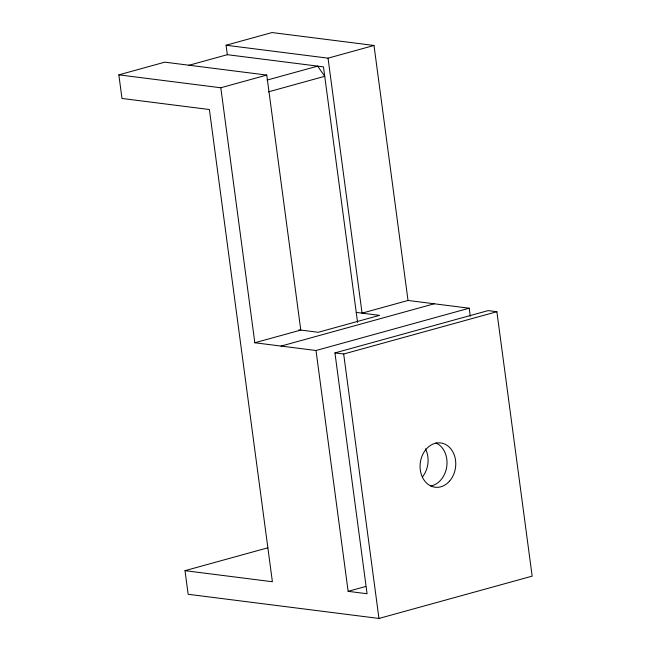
<?xml version="1.0" encoding="UTF-8"?>
<svg xmlns="http://www.w3.org/2000/svg" width="651" height="651" viewBox="0 0 651 651"><rect width="100%" height="100%" fill="white"/><g stroke="black" fill="none" stroke-linecap="round" stroke-linejoin="round"><path stroke-width="0.98" d="M118.84 74.849L164.801 62.162L266.764 75.077L300.786 330.065L254.826 342.76L220.803 87.763L118.84 74.849L121.989 98.464L209.386 109.531L272.395 581.742L184.998 570.667L188.147 594.282L378.963 618.45L532.16 576.151L496.876 311.715L488.136 310.608L334.94 352.907L367.074 593.736L348.139 591.336L316.004 350.507L254.826 342.76M357.57 322.416L323.474 66.858L227.337 54.684L226.076 45.236L272.037 32.55L374 45.464L408.022 300.461L469.2 308.208L470.274 316.272M188.432 65.425L227.337 54.684M220.803 87.763L266.764 75.077M226.076 45.236L328.039 58.159L374 45.464M267.065 80.089L317.647 66.125L324.735 76.305L268.318 91.881M408.022 300.461L362.062 313.147L328.039 58.159M281.045 346.08L434.241 303.781M316.004 350.507L469.2 308.208M334.94 352.907L343.679 354.014L496.876 311.715M184.998 570.667L267.935 547.768M348.139 591.336L365.699 586.486M356.235 312.407L379.541 315.361L318.266 332.279L298.842 329.821M343.679 354.014L378.963 618.45M435.958 442.932A22.321 17.772 -82.8 0 1 446.83 466.059A22.321 17.772 -82.8 0 1 430.742 486.004M425.412 448.775A22.321 17.772 -82.8 0 1 422.336 477.069M449.524 481.138A22.321 17.772 -82.8 0 0 443.868 443.705A22.321 17.772 -82.8 0 0 420.367 470.396A22.321 17.772 -82.8 0 0 449.524 481.138"/></g></svg>
